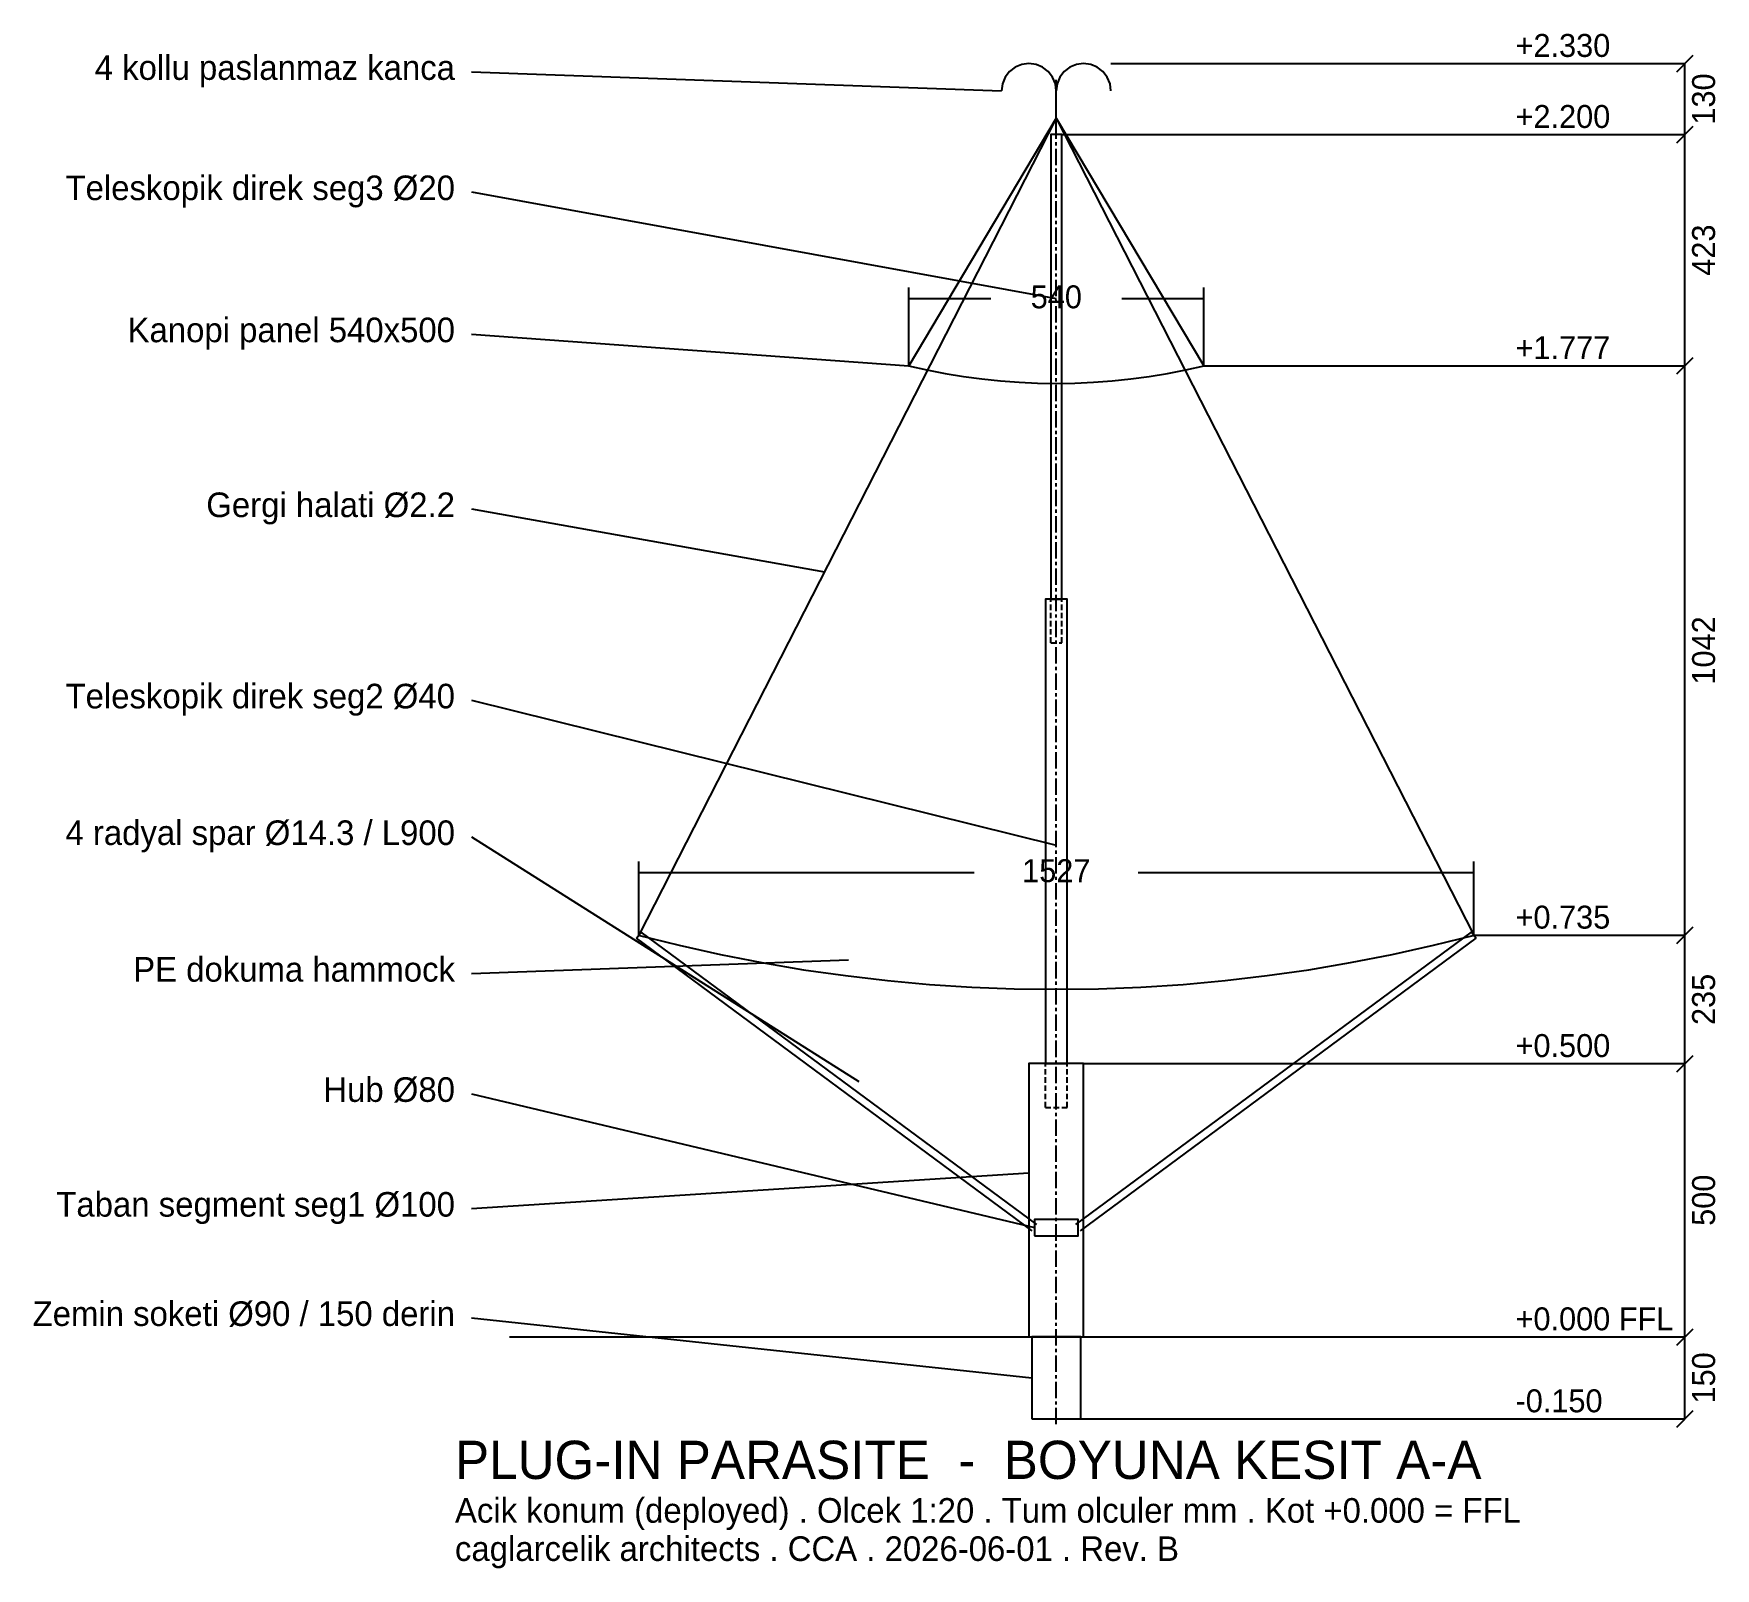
# Model space of a CAD drawing. Header units: millimetres. Extents: x -1871 to 1206, y -424 to 2385.
import ezdxf
from ezdxf.enums import TextEntityAlignment as Align

# ---------------------------------------------------------------- set-up
doc = ezdxf.new("R2010")
doc.units = ezdxf.units.MM
doc.linetypes.add('CENTER', pattern=[48, 30, -6, 6, -6])
doc.linetypes.add('DASHED', pattern=[15, 10, -5])
for name, color, linetype in [('CENTER', 4, 'CENTER'), ('CUT', 7, 'CONTINUOUS'), ('DIMS', 1, 'CONTINUOUS'), ('GROUND', 7, 'CONTINUOUS'), ('HIDDEN', 8, 'DASHED'), ('LEVELS', 1, 'CONTINUOUS'), ('ROPES', 3, 'CONTINUOUS'), ('SPARS', 7, 'CONTINUOUS'), ('TEXT', 2, 'CONTINUOUS'), ('VISIBLE', 7, 'CONTINUOUS')]:
    doc.layers.add(name, color=color, linetype=linetype)

msp = doc.modelspace()

# ---------------------------------------------------------------- linework, layer by layer
at = {"layer": 'CENTER'}
msp.add_line((0, -160), (0, 2300), dxfattribs=at)
at = {"layer": 'CUT'}
for points in [[(-10, 1350), (10, 1350), (10, 2200), (-10, 2200)], [(-20, 500), (20, 500), (20, 1350), (-20, 1350)], [(-50, 0), (50, 0), (50, 500), (-50, 500)], [(-40, 185), (40, 185), (40, 215), (-40, 215)], [(-45, -150), (45, -150), (45, 0), (-45, 0)]]:
    msp.add_lwpolyline(points, close=True, dxfattribs=at)
at = {"layer": 'DIMS'}
for p, q in [((1135, 2315), (1165, 2345)), ((100, 2330), (1150, 2330)), ((1150, -150), (1150, 2330)), ((1135, 2185), (1165, 2215)), ((10, 2200), (1150, 2200)), ((-270, 1777), (-270, 1920)), ((270, 1777), (270, 1920)), ((-270, 1900), (-120, 1900)), ((120, 1900), (270, 1900)), ((1135, 1762), (1165, 1792)), ((270, 1777), (1150, 1777)), ((-763.5, 735), (-763.5, 870)), ((763.5, 735), (763.5, 870)), ((-763.5, 850), (-150, 850)), ((150, 850), (763.5, 850)), ((1135, 720), (1165, 750)), ((763.5, 735), (1150, 735)), ((50, 500), (1150, 500)), ((1135, 485), (1165, 515)), ((50, 0), (1150, 0)), ((1135, -15), (1165, 15)), ((45, -150), (1150, -150)), ((1135, -165), (1165, -135))]:
    msp.add_line(p, q, dxfattribs=at)
at = {"layer": 'GROUND'}
msp.add_line((-1000, 0), (1000, 0), dxfattribs=at)
at = {"layer": 'HIDDEN'}
for p, q in [((-10, 1270), (-10, 1350)), ((10, 1270), (10, 1350)), ((-10, 1270), (10, 1270)), ((-20, 420), (-20, 500)), ((20, 420), (20, 500)), ((-20, 420), (20, 420))]:
    msp.add_line(p, q, dxfattribs=at)
at = {"layer": 'LEVELS'}
for p, q in [((100, 2330), (820, 2330)), ((10, 2200), (820, 2200)), ((270, 1777), (820, 1777)), ((763.5, 735), (820, 735)), ((50, 500), (820, 500)), ((50, 0), (820, 0)), ((45, -150), (820, -150))]:
    msp.add_line(p, q, dxfattribs=at)
at = {"layer": 'ROPES'}
for q in [(-763.5, 735), (-270, 1777), (270, 1777), (763.5, 735)]:
    msp.add_line((0, 2230), q, dxfattribs=at)
at = {"layer": 'SPARS'}
for p, q in [((-767.751, 729.251), (-759.249, 740.749)), ((-35.749, 205.749), (-759.249, 740.749)), ((35.749, 205.749), (759.249, 740.749)), ((759.249, 740.749), (767.751, 729.251)), ((-44.251, 194.251), (-767.751, 729.251)), ((44.251, 194.251), (767.751, 729.251))]:
    msp.add_line(p, q, dxfattribs=at)
at = {"layer": 'TEXT'}
for p, q in [((-1070, 2315), (-100, 2280)), ((-1070, 2095), (0, 1900)), ((-1070, 1835), (-270, 1777)), ((-1070, 1515), (-424, 1400)), ((-1070, 1165), (0, 900)), ((-1070, 915), (-361, 467)), ((-1070, 665), (-380, 690)), ((-1070, 445), (-40, 200)), ((-1070, 235), (-50, 300)), ((-1070, 35), (-45, -75))]:
    msp.add_line(p, q, dxfattribs=at)
at = {"layer": 'VISIBLE'}
msp.add_line((0, 2200), (0, 2280), dxfattribs=at)
for points in [[(0, 2280), (-1.704, 2292.941), (-6.699, 2305), (-14.645, 2315.355), (-25, 2323.301), (-37.059, 2328.296), (-50, 2330), (-62.941, 2328.296), (-75, 2323.301), (-85.355, 2315.355), (-93.301, 2305), (-98.296, 2292.941), (-100, 2280)], [(100, 2280), (98.296, 2292.941), (93.301, 2305), (85.355, 2315.355), (75, 2323.301), (62.941, 2328.296), (50, 2330), (37.059, 2328.296), (25, 2323.301), (14.645, 2315.355), (6.699, 2305), (1.704, 2292.941), (0, 2280)], [(-270.28, 1777.068), (-237.025, 1769.486), (-203.559, 1762.901), (-169.911, 1757.32), (-136.111, 1752.746), (-102.19, 1749.185), (-68.177, 1746.638), (-34.104, 1745.11), (0, 1744.6), (34.104, 1745.11), (68.177, 1746.638), (102.19, 1749.185), (136.111, 1752.746), (169.911, 1757.32), (203.559, 1762.901), (237.025, 1769.486), (270.28, 1777.068)], [(-764.856, 735.337), (-689.832, 716.548), (-614.348, 699.703), (-538.454, 684.814), (-462.201, 671.889), (-385.64, 660.938), (-308.821, 651.968), (-231.796, 644.986), (-154.617, 639.995), (-77.334, 636.999), (0, 636), (77.334, 636.999), (154.617, 639.995), (231.796, 644.986), (308.821, 651.968), (385.64, 660.938), (462.201, 671.889), (538.454, 684.814), (614.348, 699.703), (689.832, 716.548), (764.856, 735.337)]]:
    msp.add_lwpolyline(points, dxfattribs=at)

# ---------------------------------------------------------------- texts
at = {"layer": 'DIMS'}
for s, p in [('130', (1205, 2265)), ('423', (1205, 1988.5)), ('1042', (1205, 1256)), ('235', (1205, 617.5)), ('500', (1205, 250)), ('150', (1205, -75))]:
    msp.add_text(s, height=42, rotation=90, dxfattribs=at).set_placement(p, align=Align.CENTER)
for s, p in [('540', (0, 1882)), ('1527', (0, 832))]:
    msp.add_text(s, height=42, dxfattribs=at).set_placement(p, align=Align.CENTER)
at = {"layer": 'LEVELS'}
for s, p in [('+2.330', (840, 2342)), ('+2.200', (840, 2212)), ('+1.777', (840, 1789)), ('+0.735', (840, 747)), ('+0.500', (840, 512)), ('+0.000 FFL', (840, 12)), ('-0.150', (840, -138))]:
    msp.add_text(s, height=42, dxfattribs=at).set_placement(p)
at = {"layer": 'TEXT'}
for s, p in [('4 kollu paslanmaz kanca', (-1100, 2300)), ('Teleskopik direk seg3 %%C20', (-1100, 2080)), ('Kanopi panel 540x500', (-1100, 1820)), ('Gergi halati %%C2.2', (-1100, 1500)), ('Teleskopik direk seg2 %%C40', (-1100, 1150)), ('4 radyal spar %%C14.3 / L900', (-1100, 900)), ('PE dokuma hammock', (-1100, 650)), ('Hub %%C80', (-1100, 430)), ('Taban segment seg1 %%C100', (-1100, 220)), ('Zemin soketi %%C90 / 150 derin', (-1100, 20))]:
    msp.add_text(s, height=45, dxfattribs=at).set_placement(p, align=Align.RIGHT)
for s, height, p in [('PLUG-IN PARASITE  -  BOYUNA KESIT A-A', 70, (-1100, -260)), ('Acik konum (deployed) . Olcek 1:20 . Tum olculer mm . Kot +0.000 = FFL', 45, (-1100, -340)), ('caglarcelik architects . CCA . 2026-06-01 . Rev. B', 45, (-1100, -410))]:
    msp.add_text(s, height=height, dxfattribs=at).set_placement(p)

doc.saveas('drawing.dxf')
